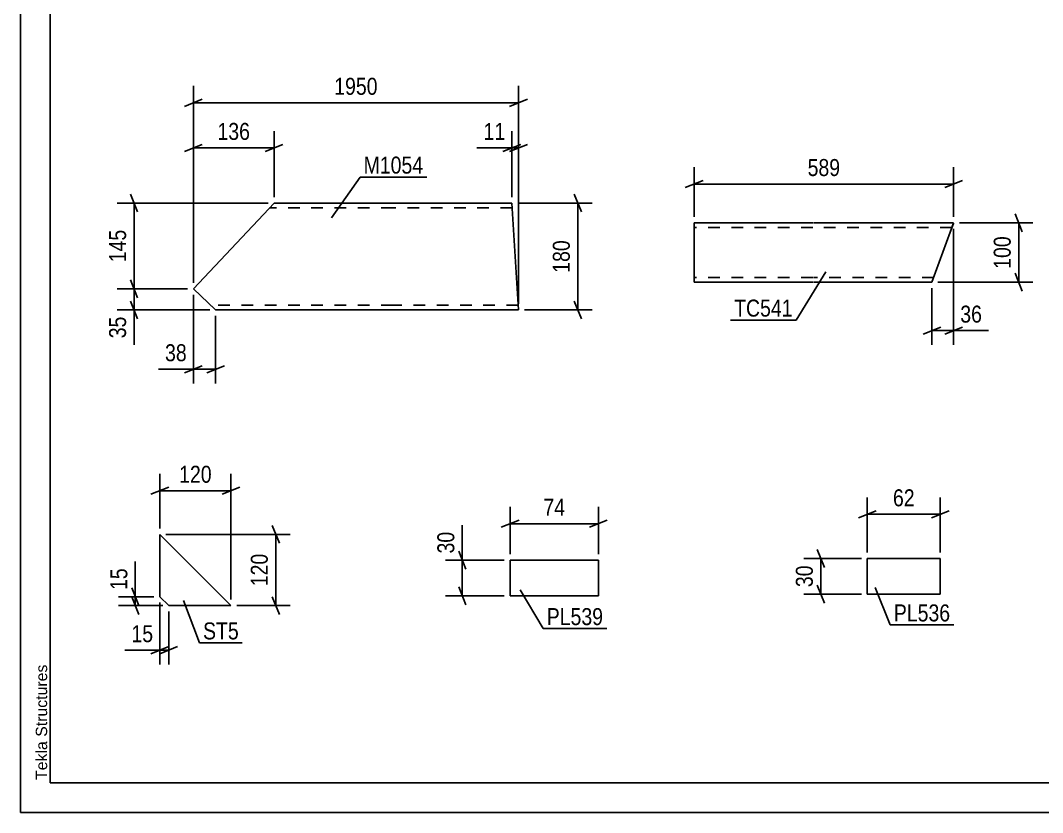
# Model space of a CAD drawing. Header units: millimetres. Extents: x 0 to 420, y 0 to 297.
# Drawn here: x 0 to 172.3, y 0 to 133.5 of the extents above; entities that cross this region are included whole.
import ezdxf

# ---------------------------------------------------------------- set-up
doc = ezdxf.new("R2010")
doc.units = ezdxf.units.MM
doc.linetypes.add('DXK_LINE_DOT2', pattern=[3.9198, 1.9599, -1.9599])
doc.styles.add('Arial', font='ARIAL.TTF', dxfattribs={"height": 0.2})
doc.styles.add('Arial Narrow', font='ARIALN.TTF', dxfattribs={"height": 0.2})

# ---------------------------------------------------------------- blocks, each defined once
blk = doc.blocks.new('Unknown-761544047-1163')
at = {"color": 5, "linetype": 'Continuous'}
for p, q in [((0, 297), (0, 0)), ((5, 292), (5, 5)), ((0, 0), (0, 5)), ((5, 5), (415, 5)), ((0, 0), (420, 0))]:
    blk.add_line(p, q, dxfattribs=at)
at = {"color": 174, "linetype": 'Continuous', "style": 'Arial'}
blk.add_text('Tekla Structures', height=1.9102, rotation=90, dxfattribs=at).set_placement((4.5, 5.5))
blk = doc.blocks.new('Part-761544047-12094 - 12092')
at = {"color": 2, "linetype": 'Continuous'}
for p, q in [((133.59, 99.39), (113.59, 99.39)), ((113.59, 89.39), (113.59, 99.39)), ((157.33, 99.39), (133.69, 99.39)), ((157.33, 99.39), (156.75, 97.79)), ((156.75, 97.79), (153.69, 89.39)), ((133.59, 89.39), (113.59, 89.39)), ((153.69, 89.39), (133.69, 89.39))]:
    blk.add_line(p, q, dxfattribs=at)
at = {"color": 7, "linetype": 'DXK_LINE_DOT2'}
for p, q in [((133.59, 98.59), (113.59, 98.59)), ((157.04, 98.59), (133.69, 98.59)), ((157.29, 99.26), (156.75, 97.79)), ((133.59, 90.19), (113.59, 90.19)), ((113.59, 89.86), (113.59, 89.39)), ((153.98, 90.19), (133.69, 90.19))]:
    blk.add_line(p, q, dxfattribs=at)
blk = doc.blocks.new('Part-761544047-9804 - 9803')
at = {"color": 2, "linetype": 'Continuous'}
for p, q in [((29.16, 88.25), (42.76, 102.71)), ((62.76, 102.71), (42.76, 102.71)), ((82.86, 102.71), (62.86, 102.71)), ((83.97, 84.71), (82.86, 102.71)), ((32.91, 84.71), (29.16, 88.25)), ((62.76, 84.71), (32.91, 84.71)), ((83.97, 84.71), (62.86, 84.71))]:
    blk.add_line(p, q, dxfattribs=at)
at = {"color": 7, "linetype": 'DXK_LINE_DOT2'}
for p, q in [((62.76, 101.91), (42.01, 101.91)), ((82.91, 101.91), (62.86, 101.91)), ((32.91, 84.71), (31.21, 86.31)), ((62.76, 85.51), (32.06, 85.51)), ((83.92, 85.51), (62.86, 85.51)), ((83.92, 85.51), (83.92, 85.58))]:
    blk.add_line(p, q, dxfattribs=at)
blk = doc.blocks.new('Part-761544047-9883 - 9882')
at = {"color": 2, "linetype": 'Continuous'}
for p, q in [((82.56, 42.53), (82.56, 36.53)), ((82.56, 42.53), (97.44, 42.53)), ((97.44, 42.53), (97.44, 36.53)), ((82.56, 36.53), (97.44, 36.53))]:
    blk.add_line(p, q, dxfattribs=at)
blk = doc.blocks.new('Part-761544047-9891 - 9890')
at = {"color": 2, "linetype": 'Continuous'}
for p, q in [((142.78, 42.81), (142.78, 36.81)), ((142.78, 42.81), (155.09, 42.81)), ((155.09, 42.81), (155.09, 36.81)), ((142.78, 36.81), (155.09, 36.81))]:
    blk.add_line(p, q, dxfattribs=at)
blk = doc.blocks.new('Part-761544047-9935 - 9934')
at = {"color": 2, "linetype": 'Continuous'}
for p, q in [((23.5, 46.88), (23.5, 36.38)), ((23.5, 46.88), (35.5, 34.88)), ((23.5, 36.38), (25, 34.88)), ((25, 34.88), (35.5, 34.88))]:
    blk.add_line(p, q, dxfattribs=at)
blk = doc.blocks.new('StraightDimension-761544047-12254 - 12092')
at = {"color": 7, "linetype": 'Continuous'}
for p, q in [((113.59, 100.39), (113.59, 108.77)), ((157.33, 100.39), (157.33, 108.77)), ((115.09, 106.52), (112.09, 105.32)), ((113.59, 105.92), (157.33, 105.92)), ((155.83, 105.32), (158.83, 106.52))]:
    blk.add_line(p, q, dxfattribs=at)
at = {"color": 0}
blk.add_wipeout([(138.8, 106.67), (138.8, 110.87), (132.12, 110.87), (132.12, 106.67)], dxfattribs=at)
at = {"color": 3, "style": 'Arial Narrow'}
blk.add_text('589', height=2.863, dxfattribs=at).set_placement((132.72, 107.27))
blk = doc.blocks.new('StraightDimension-761544047-12290 - 12092')
at = {"color": 7, "linetype": 'Continuous'}
for p, q in [((167.71, 100.89), (168.91, 97.89)), ((158.33, 99.39), (170.71, 99.39)), ((168.31, 89.39), (168.31, 99.39)), ((168.91, 87.89), (167.71, 90.89)), ((154.69, 89.39), (170.71, 89.39))]:
    blk.add_line(p, q, dxfattribs=at)
at = {"color": 0}
blk.add_wipeout([(167.56, 97.73), (163.36, 97.73), (163.36, 91.04), (167.56, 91.04)], dxfattribs=at)
at = {"color": 3, "style": 'Arial Narrow'}
blk.add_text('100', height=2.863, rotation=90.0002, dxfattribs=at).set_placement((166.96, 91.64))
blk = doc.blocks.new('StraightDimension-761544047-12265 - 12092')
at = {"color": 7, "linetype": 'Continuous'}
for p, q in [((157.33, 98.39), (157.33, 78.82)), ((153.69, 88.39), (153.69, 78.82)), ((152.19, 80.62), (155.19, 81.82)), ((153.69, 81.22), (157.33, 81.22)), ((158.83, 81.82), (155.83, 80.62))]:
    blk.add_line(p, q, dxfattribs=at)
at = {"color": 0}
blk.add_wipeout([(162.71, 81.97), (162.71, 86.17), (157.86, 86.17), (157.86, 81.97)], dxfattribs=at)
at = {"color": 7, "linetype": 'Continuous'}
blk.add_line((157.33, 81.22), (163.24, 81.22), dxfattribs=at)
blk.add_line((157.33, 81.22), (163.24, 81.22), dxfattribs=at)
at = {"color": 3, "style": 'Arial Narrow'}
blk.add_text('36', height=2.863, dxfattribs=at).set_placement((158.46, 82.57))
blk = doc.blocks.new('StraightDimension-761544047-10093 - 9803')
at = {"color": 7, "linetype": 'Continuous'}
for p, q in [((29.16, 87.25), (29.16, 72.31)), ((32.91, 83.71), (32.91, 72.31)), ((27.66, 74.11), (30.66, 75.31)), ((29.16, 74.71), (32.91, 74.71)), ((34.41, 75.31), (31.41, 74.11))]:
    blk.add_line(p, q, dxfattribs=at)
at = {"color": 0}
blk.add_wipeout([(28.63, 75.46), (28.63, 79.66), (23.78, 79.66), (23.78, 75.46)], dxfattribs=at)
at = {"color": 7, "linetype": 'Continuous'}
blk.add_line((29.16, 74.71), (23.25, 74.71), dxfattribs=at)
blk.add_line((29.16, 74.71), (23.25, 74.71), dxfattribs=at)
at = {"color": 3, "style": 'Arial Narrow'}
blk.add_text('38', height=2.863, dxfattribs=at).set_placement((24.38, 76.06))
blk = doc.blocks.new('StraightDimension-761544047-10085 - 9803')
at = {"color": 7, "linetype": 'Continuous'}
for p, q in [((82.86, 103.71), (82.86, 114.86)), ((83.97, 85.71), (83.97, 114.86)), ((81.36, 111.41), (84.36, 112.61)), ((85.47, 112.61), (82.47, 111.41)), ((82.86, 112.01), (83.97, 112.01))]:
    blk.add_line(p, q, dxfattribs=at)
at = {"color": 0}
blk.add_wipeout([(82.34, 112.76), (82.34, 116.96), (77.48, 116.96), (77.48, 112.76)], dxfattribs=at)
at = {"color": 7, "linetype": 'Continuous'}
blk.add_line((82.86, 112.01), (76.96, 112.01), dxfattribs=at)
blk.add_line((82.86, 112.01), (76.96, 112.01), dxfattribs=at)
at = {"color": 3, "style": 'Arial Narrow'}
blk.add_text('11', height=2.863, dxfattribs=at).set_placement((78.08, 113.36))
blk = doc.blocks.new('StraightDimension-761544047-10105 - 9803')
at = {"color": 7, "linetype": 'Continuous'}
for p, q in [((94.57, 101.21), (93.37, 104.21)), ((83.86, 102.71), (96.37, 102.71)), ((93.97, 84.71), (93.97, 102.71)), ((93.37, 86.21), (94.57, 83.21)), ((84.97, 84.71), (96.37, 84.71))]:
    blk.add_line(p, q, dxfattribs=at)
at = {"color": 0}
blk.add_wipeout([(93.22, 97.06), (89.02, 97.06), (89.02, 90.37), (93.22, 90.37)], dxfattribs=at)
at = {"color": 3, "style": 'Arial Narrow'}
blk.add_text('180', height=2.863, rotation=90.0002, dxfattribs=at).set_placement((92.62, 90.97))
blk = doc.blocks.new('StraightDimension-761544047-10097 - 9803')
at = {"color": 7, "linetype": 'Continuous'}
for p, q in [((19.76, 101.21), (18.56, 104.21)), ((41.76, 102.71), (16.31, 102.71)), ((19.16, 88.25), (19.16, 102.71)), ((18.56, 89.75), (19.76, 86.75)), ((28.16, 88.25), (16.31, 88.25))]:
    blk.add_line(p, q, dxfattribs=at)
at = {"color": 0}
blk.add_wipeout([(18.41, 98.82), (14.21, 98.82), (14.21, 92.14), (18.41, 92.14)], dxfattribs=at)
at = {"color": 3, "style": 'Arial Narrow'}
blk.add_text('145', height=2.863, rotation=90.0002, dxfattribs=at).set_placement((17.81, 92.74))
blk = doc.blocks.new('StraightDimension-761544047-10089 - 9803')
at = {"color": 7, "linetype": 'Continuous'}
for p, q in [((29.16, 89.25), (29.16, 114.86)), ((42.76, 103.71), (42.76, 114.86)), ((30.66, 112.61), (27.66, 111.41)), ((41.26, 111.41), (44.26, 112.61)), ((29.16, 112.01), (42.76, 112.01))]:
    blk.add_line(p, q, dxfattribs=at)
at = {"color": 0}
blk.add_wipeout([(39.3, 112.76), (39.3, 116.96), (32.62, 116.96), (32.62, 112.76)], dxfattribs=at)
at = {"color": 3, "style": 'Arial Narrow'}
blk.add_text('136', height=2.863, dxfattribs=at).set_placement((33.22, 113.36))
blk = doc.blocks.new('StraightDimension-761544047-10098 - 9803')
at = {"color": 7, "linetype": 'Continuous'}
for p, q in [((18.56, 89.75), (19.76, 86.75)), ((28.16, 88.25), (16.31, 88.25)), ((19.16, 84.71), (19.16, 88.25)), ((19.76, 83.21), (18.56, 86.21)), ((31.91, 84.71), (16.31, 84.71))]:
    blk.add_line(p, q, dxfattribs=at)
at = {"color": 0}
blk.add_wipeout([(18.41, 84.19), (14.21, 84.19), (14.21, 79.33), (18.41, 79.33)], dxfattribs=at)
at = {"color": 7, "linetype": 'Continuous'}
blk.add_line((19.16, 84.71), (19.16, 78.81), dxfattribs=at)
blk.add_line((19.16, 84.71), (19.16, 78.81), dxfattribs=at)
at = {"color": 3, "style": 'Arial Narrow'}
blk.add_text('35', height=2.863, rotation=90.0002, dxfattribs=at).set_placement((17.81, 79.93))
blk = doc.blocks.new('StraightDimension-761544047-10111 - 9803')
at = {"color": 7, "linetype": 'Continuous'}
for p, q in [((29.16, 89.25), (29.16, 122.46)), ((83.97, 85.71), (83.97, 122.46)), ((30.66, 120.21), (27.66, 119.01)), ((29.16, 119.61), (83.97, 119.61)), ((82.47, 119.01), (85.47, 120.21))]:
    blk.add_line(p, q, dxfattribs=at)
at = {"color": 0}
blk.add_wipeout([(60.82, 120.36), (60.82, 124.56), (52.31, 124.56), (52.31, 120.36)], dxfattribs=at)
at = {"color": 3, "style": 'Arial Narrow'}
blk.add_text('1950', height=2.863, dxfattribs=at).set_placement((52.91, 120.96))
blk = doc.blocks.new('StraightDimension-761544047-10191 - 9882')
at = {"color": 7, "linetype": 'Continuous'}
for p, q in [((73.9, 44.03), (75.1, 41.03)), ((81.56, 42.53), (71.65, 42.53)), ((74.5, 36.53), (74.5, 42.53)), ((75.1, 35.03), (73.9, 38.03)), ((81.56, 36.53), (71.65, 36.53))]:
    blk.add_line(p, q, dxfattribs=at)
at = {"color": 0}
blk.add_wipeout([(73.75, 47.91), (69.55, 47.91), (69.55, 43.06), (73.75, 43.06)], dxfattribs=at)
at = {"color": 7, "linetype": 'Continuous'}
blk.add_line((74.5, 42.53), (74.5, 48.44), dxfattribs=at)
blk.add_line((74.5, 42.53), (74.5, 48.44), dxfattribs=at)
at = {"color": 3, "style": 'Arial Narrow'}
blk.add_text('30', height=2.863, rotation=90.0002, dxfattribs=at).set_placement((73.15, 43.66))
blk = doc.blocks.new('StraightDimension-761544047-10195 - 9882')
at = {"color": 7, "linetype": 'Continuous'}
for p, q in [((82.56, 43.53), (82.56, 51.52)), ((97.44, 43.53), (97.44, 51.52)), ((84.06, 49.27), (81.06, 48.07)), ((82.56, 48.67), (97.44, 48.67)), ((95.94, 48.07), (98.94, 49.27))]:
    blk.add_line(p, q, dxfattribs=at)
at = {"color": 0}
blk.add_wipeout([(92.42, 49.42), (92.42, 53.62), (87.57, 53.62), (87.57, 49.42)], dxfattribs=at)
at = {"color": 3, "style": 'Arial Narrow'}
blk.add_text('74', height=2.863, dxfattribs=at).set_placement((88.17, 50.02))
blk = doc.blocks.new('StraightDimension-761544047-10199 - 9890')
at = {"color": 7, "linetype": 'Continuous'}
for p, q in [((134.35, 44.31), (135.55, 41.31)), ((141.78, 42.81), (132.1, 42.81)), ((134.95, 36.81), (134.95, 42.81)), ((135.55, 35.31), (134.35, 38.31)), ((141.78, 36.81), (132.1, 36.81))]:
    blk.add_line(p, q, dxfattribs=at)
at = {"color": 0}
blk.add_wipeout([(134.2, 42.24), (130, 42.24), (130, 37.39), (134.2, 37.39)], dxfattribs=at)
at = {"color": 3, "style": 'Arial Narrow'}
blk.add_text('30', height=2.863, rotation=90.0002, dxfattribs=at).set_placement((133.6, 37.99))
blk = doc.blocks.new('StraightDimension-761544047-10203 - 9890')
at = {"color": 7, "linetype": 'Continuous'}
for p, q in [((142.78, 43.81), (142.78, 53.11)), ((155.09, 43.81), (155.09, 53.11)), ((141.28, 49.66), (144.28, 50.86)), ((142.78, 50.26), (155.09, 50.26)), ((156.59, 50.86), (153.59, 49.66))]:
    blk.add_line(p, q, dxfattribs=at)
at = {"color": 0}
blk.add_wipeout([(151.36, 51.01), (151.36, 55.21), (146.51, 55.21), (146.51, 51.01)], dxfattribs=at)
at = {"color": 3, "style": 'Arial Narrow'}
blk.add_text('62', height=2.863, dxfattribs=at).set_placement((147.11, 51.61))
blk = doc.blocks.new('StraightDimension-761544047-10295 - 9934')
at = {"color": 7, "linetype": 'Continuous'}
for p, q in [((22.5, 36.38), (16.52, 36.38)), ((18.77, 37.88), (19.97, 34.88)), ((19.97, 33.38), (18.77, 36.38)), ((19.37, 34.88), (19.37, 36.38)), ((24, 34.88), (16.52, 34.88))]:
    blk.add_line(p, q, dxfattribs=at)
at = {"color": 0}
blk.add_wipeout([(18.62, 41.76), (14.42, 41.76), (14.42, 36.91), (18.62, 36.91)], dxfattribs=at)
at = {"color": 7, "linetype": 'Continuous'}
blk.add_line((19.37, 36.38), (19.37, 42.29), dxfattribs=at)
blk.add_line((19.37, 36.38), (19.37, 42.29), dxfattribs=at)
at = {"color": 3, "style": 'Arial Narrow'}
blk.add_text('15', height=2.863, rotation=90.0002, dxfattribs=at).set_placement((18.02, 37.51))
blk = doc.blocks.new('StraightDimension-761544047-10287 - 9934')
at = {"color": 7, "linetype": 'Continuous'}
for p, q in [((23.5, 35.38), (23.5, 24.96)), ((25, 33.88), (25, 24.96)), ((22, 26.76), (25, 27.96)), ((26.5, 27.96), (23.5, 26.76)), ((23.5, 27.36), (25, 27.36))]:
    blk.add_line(p, q, dxfattribs=at)
at = {"color": 0}
blk.add_wipeout([(22.97, 28.11), (22.97, 32.31), (18.12, 32.31), (18.12, 28.11)], dxfattribs=at)
at = {"color": 7, "linetype": 'Continuous'}
blk.add_line((23.5, 27.36), (17.59, 27.36), dxfattribs=at)
blk.add_line((23.5, 27.36), (17.59, 27.36), dxfattribs=at)
at = {"color": 3, "style": 'Arial Narrow'}
blk.add_text('15', height=2.863, dxfattribs=at).set_placement((18.72, 28.71))
blk = doc.blocks.new('StraightDimension-761544047-10299 - 9934')
at = {"color": 7, "linetype": 'Continuous'}
for p, q in [((42.45, 48.38), (43.65, 45.38)), ((24.5, 46.88), (45.45, 46.88)), ((43.05, 34.88), (43.05, 46.88)), ((43.65, 33.38), (42.45, 36.38)), ((36.5, 34.88), (45.45, 34.88))]:
    blk.add_line(p, q, dxfattribs=at)
at = {"color": 0}
blk.add_wipeout([(42.3, 44.22), (38.1, 44.22), (38.1, 37.54), (42.3, 37.54)], dxfattribs=at)
at = {"color": 3, "style": 'Arial Narrow'}
blk.add_text('120', height=2.863, rotation=90.0002, dxfattribs=at).set_placement((41.7, 38.14))
blk = doc.blocks.new('StraightDimension-761544047-10291 - 9934')
at = {"color": 7, "linetype": 'Continuous'}
for p, q in [((23.5, 47.88), (23.5, 57.08)), ((35.5, 35.88), (35.5, 57.08)), ((22, 53.63), (25, 54.83)), ((23.5, 54.23), (35.5, 54.23)), ((37, 54.83), (34, 53.63))]:
    blk.add_line(p, q, dxfattribs=at)
at = {"color": 0}
blk.add_wipeout([(32.84, 54.98), (32.84, 59.18), (26.16, 59.18), (26.16, 54.98)], dxfattribs=at)
at = {"color": 3, "style": 'Arial Narrow'}
blk.add_text('120', height=2.863, dxfattribs=at).set_placement((26.76, 55.58))
blk = doc.blocks.new('Mark-761544047-12314 - 12092')
at = {"color": 0}
blk.add_wipeout([(130.2, 83.58), (130.2, 86.58), (120.33, 86.58), (120.33, 83.58)], dxfattribs=at)
blk.add_wipeout([(130.2, 83.58), (130.2, 86.58), (120.33, 86.58), (120.33, 83.58)], dxfattribs=at)
at = {"color": 30, "linetype": 'Continuous'}
for p in [(135.8, 91.12), (119.73, 82.98)]:
    blk.add_line(p, (130.8, 82.98), dxfattribs=at)
at = {"color": 3, "style": 'Arial Narrow'}
blk.add_text('TC541', height=2.863, dxfattribs=at).set_placement((120.33, 83.58))
blk = doc.blocks.new('Mark-761544047-10314 - 9803')
at = {"color": 0}
blk.add_wipeout([(67.91, 107.68), (67.91, 110.68), (57.86, 110.68), (57.86, 107.68)], dxfattribs=at)
blk.add_wipeout([(67.91, 107.68), (67.91, 110.68), (57.86, 110.68), (57.86, 107.68)], dxfattribs=at)
at = {"color": 30, "linetype": 'Continuous'}
for p, q in [((52.42, 100.23), (57.26, 107.08)), ((57.26, 107.08), (68.51, 107.08))]:
    blk.add_line(p, q, dxfattribs=at)
at = {"color": 3, "style": 'Arial Narrow'}
blk.add_text('M1054', height=2.863, dxfattribs=at).set_placement((57.86, 107.68))
blk = doc.blocks.new('Mark-761544047-10336 - 9882')
at = {"color": 0}
blk.add_wipeout([(98.24, 31.59), (98.24, 34.59), (88.74, 34.59), (88.74, 31.59)], dxfattribs=at)
blk.add_wipeout([(98.24, 31.59), (98.24, 34.59), (88.74, 34.59), (88.74, 31.59)], dxfattribs=at)
at = {"color": 30, "linetype": 'Continuous'}
for p, q in [((84.27, 37.54), (88.14, 30.99)), ((88.14, 30.99), (98.84, 30.99))]:
    blk.add_line(p, q, dxfattribs=at)
at = {"color": 3, "style": 'Arial Narrow'}
blk.add_text('PL539', height=2.863, dxfattribs=at).set_placement((88.74, 31.59))
blk = doc.blocks.new('Mark-761544047-10339 - 9890')
at = {"color": 0}
blk.add_wipeout([(156.76, 32.21), (156.76, 35.21), (147.26, 35.21), (147.26, 32.21)], dxfattribs=at)
blk.add_wipeout([(156.76, 32.21), (156.76, 35.21), (147.26, 35.21), (147.26, 32.21)], dxfattribs=at)
at = {"color": 30, "linetype": 'Continuous'}
for p, q in [((144.09, 37.9), (146.66, 31.61)), ((146.66, 31.61), (157.36, 31.61))]:
    blk.add_line(p, q, dxfattribs=at)
at = {"color": 3, "style": 'Arial Narrow'}
blk.add_text('PL536', height=2.863, dxfattribs=at).set_placement((147.26, 32.21))
blk = doc.blocks.new('Mark-761544047-10353 - 9934')
at = {"color": 0}
blk.add_wipeout([(36.81, 29.18), (36.81, 32.18), (30.79, 32.18), (30.79, 29.18)], dxfattribs=at)
blk.add_wipeout([(36.81, 29.18), (36.81, 32.18), (30.79, 32.18), (30.79, 29.18)], dxfattribs=at)
at = {"color": 30, "linetype": 'Continuous'}
for p, q in [((27.47, 35.72), (30.19, 28.58)), ((30.19, 28.58), (37.41, 28.58))]:
    blk.add_line(p, q, dxfattribs=at)
at = {"color": 3, "style": 'Arial Narrow'}
blk.add_text('ST5', height=2.863, dxfattribs=at).set_placement((30.79, 29.18))

msp = doc.modelspace()

# ---------------------------------------------------------------- block references
for name in ['Unknown-761544047-1163', 'Part-761544047-9804 - 9803', 'Part-761544047-12094 - 12092', 'Part-761544047-9935 - 9934', 'Part-761544047-9883 - 9882', 'Part-761544047-9891 - 9890']:
    msp.add_blockref(name, (0, 0))

# ---------------------------------------------------------------- next in the draw order: block references
for name in ['StraightDimension-761544047-10085 - 9803', 'StraightDimension-761544047-12254 - 12092', 'Mark-761544047-12314 - 12092', 'StraightDimension-761544047-10093 - 9803', 'StraightDimension-761544047-10191 - 9882', 'StraightDimension-761544047-10199 - 9890', 'StraightDimension-761544047-10295 - 9934', 'Mark-761544047-10336 - 9882', 'Mark-761544047-10339 - 9890']:
    msp.add_blockref(name, (0, 0))

# ---------------------------------------------------------------- next in the draw order: block references
for name in ['StraightDimension-761544047-10097 - 9803', 'StraightDimension-761544047-10105 - 9803', 'StraightDimension-761544047-12290 - 12092', 'StraightDimension-761544047-10203 - 9890', 'StraightDimension-761544047-10195 - 9882', 'StraightDimension-761544047-10287 - 9934']:
    msp.add_blockref(name, (0, 0))

# ---------------------------------------------------------------- next in the draw order: block references
for name in ['StraightDimension-761544047-10089 - 9803', 'StraightDimension-761544047-12265 - 12092', 'StraightDimension-761544047-10299 - 9934']:
    msp.add_blockref(name, (0, 0))

# ---------------------------------------------------------------- next in the draw order: block references
for name in ['StraightDimension-761544047-10098 - 9803', 'StraightDimension-761544047-10291 - 9934']:
    msp.add_blockref(name, (0, 0))

# ---------------------------------------------------------------- next in the draw order: block references
for name in ['StraightDimension-761544047-10111 - 9803', 'Mark-761544047-10353 - 9934']:
    msp.add_blockref(name, (0, 0))

# ---------------------------------------------------------------- next in the draw order: block references
msp.add_blockref('Mark-761544047-10314 - 9803', (0, 0))

doc.saveas('drawing.dxf')
